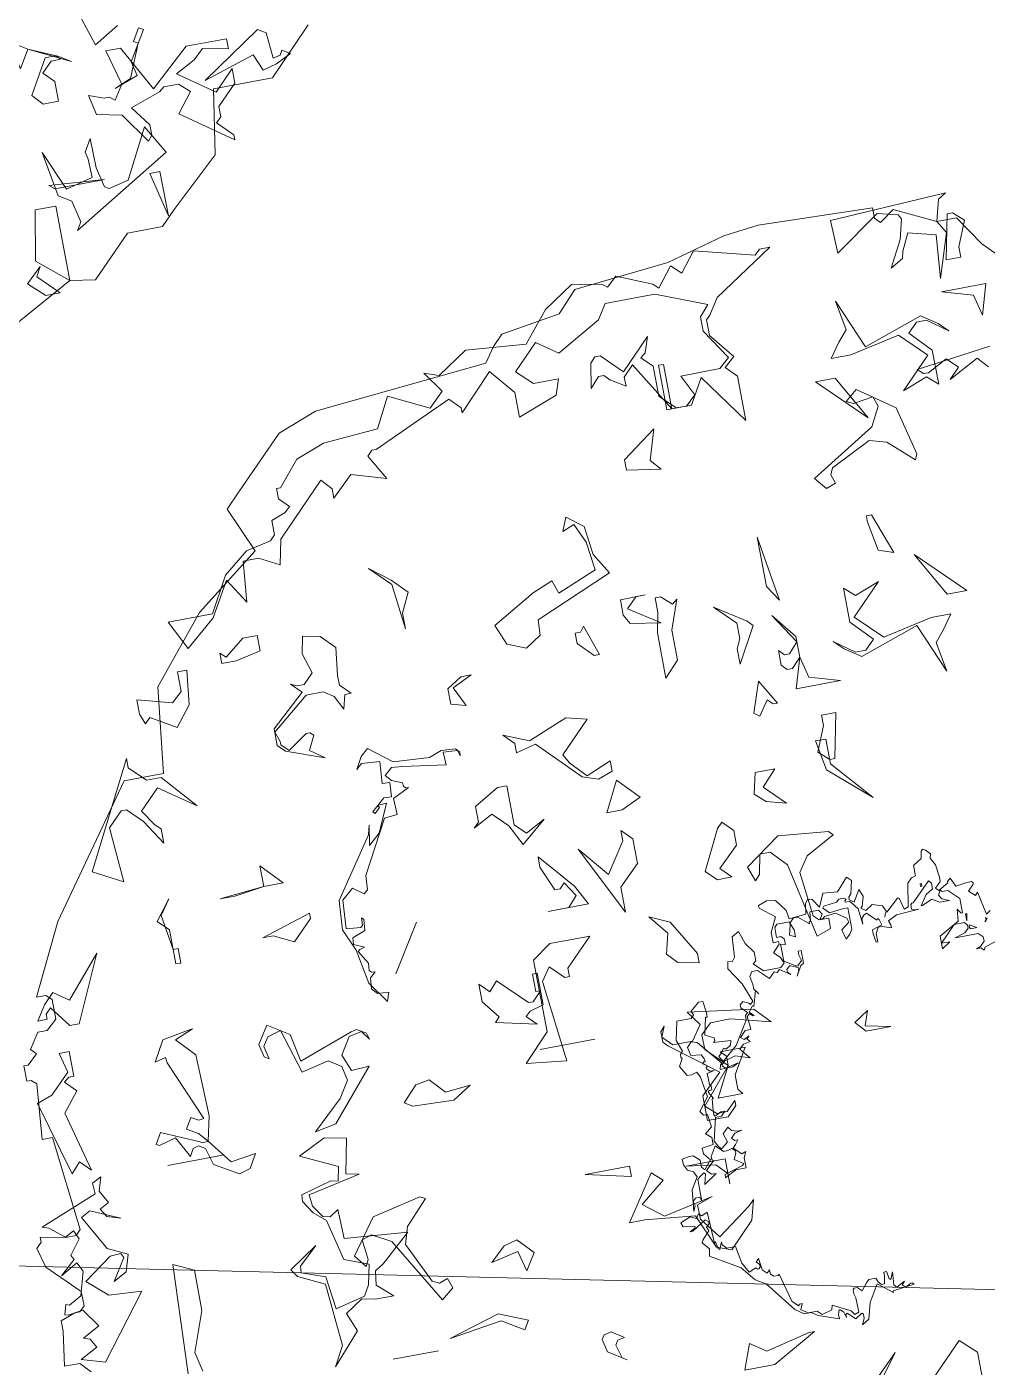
# Model space of a CAD drawing. Header units: millimetres. Extents: x 1418 to 1811, y 1796 to 1956.
# Drawn here: x 1510.852 to 1511.298, y 1865.403 to 1866.026 of the extents above; entities that cross this region are included whole.
import ezdxf

# ---------------------------------------------------------------- set-up
doc = ezdxf.new("R2010")
doc.units = ezdxf.units.MM
doc.layers.add('ARBRE', color=251, linetype='Continuous', lineweight=13)
doc.layers.add('layout', color=253, linetype='Continuous', lineweight=13)
doc.layers.add('VEGETAIS', color=3, linetype='Continuous')

# ---------------------------------------------------------------- blocks, each defined once
blk = doc.blocks.new('WMF26', base_point=(0, 0.0008))
at = {"color": 85}
for points in [[(7.3226, -0.1836), (7.3588, -0.2206), (7.4617, -0.1474), (7.7449, -0.2857), (7.8833, -0.2857), (8.0216, -0.4965), (8.1591, -0.6356)], [(11.477, -10.5245), (11.165, -10.8381), (10.75, -10.8381), (10.6776, -11.2893), (10.3277, -11.6096), (10.2264, -11.7108), (9.9786, -11.7108), (9.7028, -11.9875), (9.5274, -11.9578), (8.756, -12.3728)], [(0.5121, -7.0319), (0.4462, -6.9595), (0.3376, -6.9595), (0.3738, -6.7191), (0.3738, -6.6458), (0.4759, -6.6096), (0.5121, -6.6096), (0.5483, -6.5734), (0.5483, -6.4713), (0.3376, -6.2605), (0.3013, -6.1222), (0.3376, -6.0851), (0.3376, -6.0489), (0.5121, -6.0851), (0.5846, -6.0851), (0.6208, -6.0489), (0.5483, -5.387), (0.4759, -5.387), (0.5121, -5.0016), (0.4759, -4.972), (0.4462, -4.972), (0.4462, -4.8633), (0.4759, -4.8633), (0.5483, -4.7975), (0.5121, -4.7612), (0.5846, -4.6517), (0.6496, -4.6517), (0.7237, -4.5867), (0.7237, -4.4484), (0.6866, -4.4122), (0.6208, -4.4122), (0.8612, -3.9239), (1.4943, -3.0512), (1.771, -3.0512), (1.8434, -2.4543), (2.2221, -2.0031), (2.6807, -1.654), (2.5424, -1.3338), (2.6445, -1.2317), (2.9936, -0.8826), (3.2694, -0.7805), (4.492, -0.6718), (4.5653, -0.5689), (4.6377, -0.4965), (5.0527, -0.4314), (5.191, -0.2857), (5.8604, -0.2206), (6.2753, -0.1111), (6.5223, -0.0815), (7.3226, -0.1111), (7.3226, -0.1836), (7.3226, -0.1836)]]:
    blk.add_lwpolyline(points, dxfattribs=at)
at = {"color": 63}
for points in [[(6.5001, -0.2462), (6.5734, -0.2462), (6.1518, -0.522), (6.0777, -0.6315), (6.0489, -0.6611), (6.0489, -0.7698), (6.188, -0.9443), (6.1156, -1.0094), (6.188, -1.0827), (6.188, -1.3955), (5.9402, -1.0464), (5.8381, -1.221), (5.7006, -1.221), (5.489, -0.8711), (5.4166, -0.9443), (5.4166, -1.0094), (5.3145, -0.9443), (5.2783, -0.9081), (5.2421, -0.9081), (5.1762, -0.9806), (5.2058, -0.806), (5.2421, -0.7698), (5.2783, -0.7698), (5.4166, -0.9081), (5.6274, -0.6973), (5.5903, -0.806), (5.5541, -0.8348), (5.6274, -0.9081), (5.6274, -1.1189), (5.7295, -1.221), (5.8019, -1.221), (5.8744, -1.1551), (5.8019, -1.0094), (6.0777, -1.0094), (6.1518, -0.9443), (6.0127, -0.7336), (6.0127, -0.6315), (6.0777, -0.5582), (5.7295, -0.4199), (5.3804, -0.4199), (5.3145, -0.522), (5.0016, -0.6973), (4.8559, -0.5944), (4.6814, -0.7698), (4.7909, -0.8711), (4.9654, -0.8711), (4.9292, -0.9806), (4.6517, -1.0827), (4.6517, -0.9081), (4.5068, -0.7336), (4.2664, -0.9806), (4.2664, -0.9443), (4.194, -0.8711), (3.6333, -1.1189), (3.6045, -1.1189), (3.5683, -1.1551), (3.6695, -1.3297), (3.4299, -1.2572), (3.2842, -1.3955), (3.2842, -1.3297), (3.2192, -1.2572), (2.8693, -1.6063), (2.833, -1.7808), (2.6947, -1.7084), (2.586, -1.7084), (2.5572, -1.9924), (2.4469, -1.8171), (2.3094, -2.0575), (2.1349, -2.2032), (2.0986, -2.232), (1.9957, -2.0287), (2.3094, -2.0287), (2.4469, -1.7808), (2.6223, -1.6433), (2.7968, -1.6063), (2.833, -1.5701), (2.833, -1.4688), (2.9343, -1.4317), (2.9722, -1.3955), (2.9055, -1.3297), (2.9055, -1.2572), (2.9343, -1.2572), (3.0808, -1.0827), (3.2842, -1.0094), (3.6695, -0.9806), (3.779, -0.7698), (4.0557, -0.9081), (4.1577, -0.806), (4.0557, -0.6611), (4.1577, -0.6973), (4.3685, -0.5582), (4.7909, -0.5944), (4.9654, -0.3837), (5.1762, -0.2462), (5.3804, -0.2824), (5.4166, -0.3112), (5.489, -0.2462), (5.7295, -0.3474), (5.7657, -0.3837), (5.8744, -0.2462), (5.9402, -0.3112), (6.0489, -0.1729), (6.4639, -0.2824), (6.5001, -0.2462), (6.5001, -0.2462)], [(7.7449, -0.2857), (7.796, -0.3738), (7.6955, -0.6776), (7.7211, -0.3754), (7.5325, -0.326), (7.4749, -0.4438), (7.4617, -0.4932), (7.3736, -0.5442), (7.4699, -0.3623), (7.5062, -0.2231), (7.4881, -0.1918), (7.3481, -0.1548), (7.0303, -0.3746), (7.0221, -0.1433), (7.8404, -0.1029), (7.7836, -0.1358), (7.7449, -0.2857), (7.7449, -0.2857)], [(7.9088, -1.3404), (7.8429, -1.2679), (7.6321, -1.3774), (7.7046, -1.3041), (7.6321, -1.2317), (7.4938, -1.3041), (7.4576, -1.3041), (7.4205, -1.2679), (7.945, -1.2029)], [(5.3112, -1.5083), (5.5508, -1.3338), (5.4849, -1.5445), (5.5508, -1.6178), (5.3112, -1.5808), (5.3112, -1.5083), (5.3112, -1.5083)], [(7.2929, -1.8805), (7.1217, -1.724), (7.0023, -1.6894), (6.7191, -1.8286), (6.6969, -1.8747), (6.7183, -1.9373), (6.6499, -1.9611), (6.5816, -1.8772), (7.0394, -1.5997), (7.1077, -1.4671), (7.0838, -1.398), (6.943, -1.4169), (6.8969, -1.3947), (6.9801, -1.3264), (7.2279, -1.5017), (7.3102, -1.8426), (7.2929, -1.8805), (7.2929, -1.8805)], [(4.217, -2.4683), (4.52, -2.2962), (4.6624, -2.2378), (4.6945, -2.3316), (4.9712, -2.2188), (4.9457, -2.0188), (4.8847, -1.8821), (4.7991, -1.9175), (4.8386, -1.8228), (4.9522, -1.9109), (4.9778, -2.111), (5.065, -2.2584), (4.5184, -2.4856), (4.5126, -2.5934), (4.4031, -2.6651), (4.2747, -2.6116), (4.217, -2.4683), (4.217, -2.4683)], [(3.6695, -2.1307), (3.6045, -2.2682), (3.6045, -2.3786), (3.5683, -2.0575), (3.4299, -1.92), (3.5683, -2.0287), (3.6695, -2.1307), (3.6695, -2.1307)], [(6.1156, -2.2032), (6.188, -2.6618), (6.1156, -2.5523), (6.1156, -2.2032), (6.1156, -2.2032)], [(6.887, -2.2353), (6.887, -2.1991), (6.9233, -2.1991), (7.0262, -2.4831), (6.9233, -2.4469), (6.887, -2.2353), (6.887, -2.2353)], [(2.586, -2.3415), (2.4107, -2.3786), (2.3094, -2.3786), (2.3094, -2.3053), (2.3456, -2.3415), (2.4839, -2.232), (2.586, -2.232), (2.586, -2.3415), (2.586, -2.3415)], [(3.1064, -2.4148), (3.0817, -2.6074), (3.0817, -2.6766), (3.1508, -2.7466), (3.1064, -2.7466), (3.0817, -2.8446), (3.0323, -2.7466), (2.9631, -2.7013), (2.8437, -2.7013), (2.5819, -2.9137), (2.6066, -2.9829), (2.6066, -3.0076), (2.656, -3.057), (2.7943, -2.9631), (2.819, -2.9631), (2.8437, -2.9829), (2.7943, -3.0817), (2.8931, -3.1517), (2.6313, -3.057), (2.5819, -3.0076), (2.5819, -2.889), (2.819, -2.6766), (2.7499, -2.6074), (2.7943, -2.6272), (2.8437, -2.6272), (2.9129, -2.558), (2.8684, -2.4148), (2.8931, -2.2954), (3.0125, -2.3209), (3.1064, -2.4148), (3.1064, -2.4148)], [(2.0328, -2.6181), (1.9233, -2.7565), (1.7495, -2.6544), (1.7125, -2.6906), (1.6837, -2.6181), (1.6837, -2.5161), (1.9233, -2.5819), (1.9957, -2.5161), (1.9957, -2.3786), (2.0624, -2.3786), (2.0328, -2.6181), (2.0328, -2.6181)], [(5.3433, -2.5885), (5.3433, -2.4872), (5.3804, -2.4872), (5.4528, -2.5523), (5.489, -2.5235), (5.4166, -2.7276), (5.4166, -2.9384), (5.3145, -3.0471), (5.3145, -2.7276), (5.3433, -2.5885), (5.3433, -2.5885)], [(4.7547, -2.698), (4.7547, -2.6247), (4.7909, -2.6247), (4.8197, -2.5885), (4.893, -2.8001), (4.8559, -2.8001), (4.7547, -2.698), (4.7547, -2.698)], [(7.1629, -2.5235), (7.4757, -2.8363), (7.3374, -2.8363), (7.1629, -2.5235), (7.1629, -2.5235)], [(5.8678, -2.8726), (5.8678, -2.7639), (5.7295, -2.6247), (5.9402, -2.7639), (5.9765, -2.8001), (5.8381, -3.0471), (5.8381, -2.9384), (5.8678, -2.8726), (5.8678, -2.8726)], [(6.6754, -3.15), (6.5659, -3.0759), (6.5001, -3.0109), (6.6392, -3.1121), (6.7117, -3.1121), (6.7767, -3.0471), (6.6392, -2.9022), (6.6392, -2.6618), (6.7117, -2.7276), (6.8862, -2.6618), (6.6754, -2.8726), (6.85, -3.0471), (7.1991, -2.9746), (7.3374, -2.9746), (7.2641, -3.0759), (7.1991, -3.15), (7.2353, -3.36), (7.0904, -3.0109), (6.6754, -3.15), (6.6754, -3.15)], [(6.2531, -3.0759), (6.188, -3.1426), (6.1518, -3.1426), (6.1156, -3.1055), (6.1156, -3.0035), (6.1518, -3.0397), (6.188, -3.0397), (6.2531, -2.9672), (6.1156, -2.7565), (6.2531, -2.931), (6.2531, -3.0759), (6.2531, -3.0759)], [(1.6475, -3.0759), (1.7495, -3.0759), (1.9595, -3.3163), (1.7125, -3.1426), (1.5742, -3.2801), (1.6475, -3.3896), (1.6837, -3.4258), (1.6837, -3.5271), (1.5742, -3.3534), (1.4721, -3.2513), (1.4359, -3.2513), (1.3346, -3.3534), (1.3634, -3.7387), (1.1601, -3.63), (1.538, -2.9022), (1.538, -2.9672), (1.6475, -3.0759), (1.6475, -3.0759)], [(2.8569, -4.5002), (2.791, -4.3446), (2.805, -4.1405), (3.0874, -3.7321), (3.1055, -3.6671), (3.0825, -3.8054), (3.164, -3.7346), (3.2513, -3.5394), (3.1879, -3.5452), (3.1994, -3.56), (3.1607, -3.5946), (3.1484, -3.5806), (3.2406, -3.4991), (3.2933, -3.5032), (3.2999, -3.4036), (3.248, -3.3995), (3.2587, -3.2472), (3.1327, -3.2389), (3.0932, -3.2727), (3.1385, -3.1887), (3.192, -3.1426), (3.3493, -3.2669), (3.602, -3.2842), (3.6909, -3.2513), (3.7905, -3.2579), (3.8152, -3.2859), (3.8136, -3.3122), (3.8029, -3.2719), (3.7033, -3.2653), (3.7074, -3.355), (3.4077, -3.3106), (3.3311, -3.3023), (3.2776, -3.3493), (3.3147, -3.3912), (3.3871, -3.4225), (3.3879, -3.4464), (3.4003, -3.4604), (3.4209, -3.4612), (3.3056, -3.5172), (3.3106, -3.6316), (3.2183, -3.6382), (3.0183, -4.0046), (3.0117, -4.1042), (2.9837, -4.1289), (2.9104, -4.0738), (2.8289, -4.1446), (2.8149, -4.3438), (2.917, -4.3537), (2.931, -4.3413), (2.9351, -4.2887), (2.9475, -4.3027), (2.9401, -4.3784), (2.8495, -4.413), (2.8462, -4.4599), (2.9178, -4.4912), (2.8833, -4.5019), (2.8693, -4.5142), (2.9236, -4.6048), (2.9195, -4.6575), (2.9318, -4.6715), (2.959, -4.6731), (2.9187, -4.7077), (2.9112, -4.7835), (2.9458, -4.823), (3.0249, -4.8287), (3.0043, -4.8913), (2.9005, -4.7431), (2.8569, -4.5002), (2.8569, -4.5002)], [(6.2531, -3.0759), (6.2893, -3.2225), (6.5001, -3.2875), (6.188, -3.2875), (6.2531, -3.0759), (6.2531, -3.0759)], [(5.9402, -3.1862), (6.0415, -3.36), (6.0127, -3.36), (5.9765, -3.3237), (5.904, -3.4258), (5.8678, -3.397), (5.9402, -3.1862), (5.9402, -3.1862)], [(6.2531, -3.7461), (6.3255, -3.5715), (6.3255, -3.4983), (6.4276, -3.4983), (6.3618, -3.8111), (6.3255, -3.8111), (6.2531, -3.7461), (6.2531, -3.7461)], [(4.8477, -3.6769), (4.986, -3.8227), (4.8477, -3.8877), (4.739, -3.8877), (4.8477, -3.6769), (4.8477, -3.6769)], [(6.3255, -3.8408), (6.5734, -4.1248), (6.2893, -3.877), (6.2531, -3.6662), (6.3255, -3.6662), (6.3255, -3.8408), (6.3255, -3.8408)], [(2.3094, -3.9494), (2.0986, -3.9783), (1.9957, -3.9783), (2.3094, -3.9494), (2.3094, -3.8045), (2.4469, -3.9494), (2.3094, -3.9494), (2.3094, -3.9494)], [(5.8381, -3.9132), (5.9765, -4.0515), (5.8381, -4.0153), (5.7657, -3.9494), (5.8019, -3.8045), (5.9402, -3.8045), (5.8381, -3.9132), (5.8381, -3.9132)], [(10.1787, -10.284), (10.0041, -10.387), (9.902, -10.0733)], [(1.1708, -7.1703), (1.207, -6.4054), (1.3453, -6.4713), (1.3453, -6.7553), (1.2432, -7.0319), (1.2728, -7.1703)], [(1.6112, -4.2623), (1.6475, -4.2623), (1.6475, -4.3644), (1.6112, -4.3644), (1.6112, -4.1248), (1.538, -4.0515), (1.6475, -3.9132), (1.5742, -4.0153), (1.6112, -4.2623), (1.6112, -4.2623)], [(4.6723, -4.3101), (4.8115, -4.0993), (4.8115, -4.0268), (4.8839, -4.0993), (4.8839, -4.273), (4.739, -4.4122), (4.739, -4.5867), (4.4986, -4.0993), (4.6723, -4.3101), (4.6723, -4.3101)], [(4.3603, -4.4846), (4.4253, -4.4122), (4.3603, -4.3101), (4.3241, -4.3463), (4.2878, -4.3463), (4.2146, -4.1717), (4.2146, -4.0993), (4.4253, -4.3463), (4.4986, -4.4846), (4.2146, -4.4846), (4.3603, -4.4846), (4.3603, -4.4846)], [(5.3351, -4.4122), (5.4734, -4.1355), (5.5096, -4.0993), (5.5821, -4.1717), (5.5821, -4.273), (5.4372, -4.4122), (5.5096, -4.4846), (5.4075, -4.4846), (5.3351, -4.4122), (5.3351, -4.4122)], [(0.811, -4.6484), (0.7015, -4.5027), (0.6644, -4.5398), (0.6644, -4.576), (0.5994, -4.576), (0.6644, -4.4739), (0.7377, -4.4006), (0.8398, -4.4739), (1.0868, -4.1899), (0.876, -4.6484), (0.811, -4.6484), (0.811, -4.6484)], [(3.304, -4.3875), (3.0973, -4.7127), (3.304, -4.3875), (3.304, -4.3875)], [(4.8889, -6.482), (4.8707, -6.4424), (4.8304, -6.4219), (4.8098, -6.3823), (4.8098, -6.342), (4.86, -6.3321), (4.8889, -6.3321), (4.9308, -6.3716), (4.9308, -6.4219), (4.9498, -6.4424), (5, -6.3823), (4.9605, -6.3321), (4.9605, -6.2918), (5.0395, -6.2819), (5.0395, -6.2317), (5, -6.1996), (5.0502, -6.1601), (5.0395, -6.0695), (5.0107, -6.0695), (4.9893, -6.0398), (5.0609, -5.9485), (5.0395, -5.8077), (5.0214, -5.7682), (4.9811, -5.7789), (4.9498, -5.7789), (4.9103, -5.7072), (4.9391, -5.6562), (4.9308, -5.6463), (4.9308, -5.6274), (4.9498, -5.606), (4.921, -5.5269), (4.9498, -5.3952), (5.0502, -5.3952), (5.0708, -5.3763), (5.0609, -5.345), (5.121, -5.2947), (5.1507, -5.2947), (5.1614, -5.3763), (5.1614, -5.4059), (5.1507, -5.4059), (5.121, -5.5269), (5.182, -5.5557), (5.182, -5.5771), (5.1712, -5.5878), (5.2915, -5.5961), (5.2832, -5.6274), (5.2519, -5.6463), (5.2412, -5.6463), (5.233, -5.6381), (5.2124, -5.6669), (5.191, -5.6891), (5.2124, -5.7286), (5.3227, -5.6381), (5.4232, -5.4767), (5.4232, -5.4454), (5.4421, -5.4265), (5.4026, -5.387), (5.4026, -5.3656), (5.4232, -5.345), (5.4635, -5.3656), (5.4734, -5.3763), (5.4923, -5.3557), (5.4421, -5.2248), (5.3631, -5.1037), (5.373, -5.0535), (5.4026, -5.0634), (5.4232, -5.0346), (5.4339, -4.8921), (5.4841, -4.8633), (5.5137, -4.9531), (5.564, -5.0239), (5.564, -5.0848), (5.5426, -5.1037), (5.6035, -5.1638), (5.7253, -5.1638), (5.755, -5.135), (5.736, -5.093), (5.6941, -5.0535), (5.7443, -5.0033), (5.7443, -4.9844), (5.7048, -4.9844), (5.7048, -4.9127), (5.755, -4.8123), (5.6545, -4.7324), (5.6545, -4.7118), (5.7146, -4.6904), (5.7756, -4.7011), (5.8365, -4.7826), (5.8447, -4.8419), (5.9657, -4.8337), (5.9765, -4.7621), (5.9954, -4.7324), (6.0267, -4.7407), (6.0662, -4.8016), (6.1074, -4.7118), (6.2078, -4.7217), (6.2893, -4.632), (6.3181, -4.6616), (6.2975, -4.7514), (6.2786, -4.7719), (6.2786, -4.7909), (6.3082, -4.8123), (6.3576, -4.7324), (6.3791, -4.7826), (6.3576, -4.8526), (6.3478, -4.8633), (6.3791, -4.8839), (6.4293, -4.8526), (6.4984, -4.8732), (6.519, -4.9234), (6.6096, -4.8419), (6.6203, -4.8419), (6.6409, -4.9234), (6.6705, -4.9127), (6.7001, -4.7514), (6.7314, -4.7217), (6.7602, -4.7118), (6.7602, -4.6402), (6.8212, -4.6007), (6.8319, -4.5505), (6.8418, -4.5398), (6.8607, -4.5505), (6.892, -4.5818), (6.8821, -4.6114), (6.9109, -4.6616), (6.9216, -4.7514), (6.9216, -4.7826), (6.8821, -4.8222), (6.901, -4.8419), (6.9718, -4.8016), (6.9718, -4.7909), (6.9932, -4.7719), (7.0229, -4.8337), (7.1019, -4.8222), (7.134, -4.8222), (7.1439, -4.8337), (7.1439, -4.8419), (7.1019, -4.8839), (7.1439, -4.9234), (7.1629, -4.9028), (7.1941, -5.0634), (7.2238, -5.0428)], [(7.274, -5.2437), (7.1439, -5.2865), (7.134, -5.3054), (7.1126, -5.2865), (7.0838, -5.2865), (7.1126, -5.2758), (7.1439, -5.2437), (7.1439, -5.2141), (7.1126, -5.1852), (6.9513, -5.1852), (7.0229, -5.1638), (7.0517, -5.135), (7.0517, -5.1136), (7.0336, -5.093), (6.9611, -5.093), (6.8508, -5.2042), (6.9109, -5.2042), (6.8508, -5.2437), (6.8508, -5.154), (6.9932, -5.0741), (7.0015, -4.9926), (7.0229, -5.0239), (7.0336, -5.0239), (7.0336, -4.9234), (6.9611, -4.8526), (6.9216, -4.8526), (6.9109, -4.8419), (6.892, -4.8732), (6.9109, -4.9028), (6.9611, -4.9234), (6.892, -4.9234), (6.8418, -4.8921), (6.771, -4.9234), (6.7602, -4.9234), (6.8105, -4.8526), (6.8607, -4.8222), (6.8607, -4.7826), (6.8418, -4.7621), (6.71, -4.8921), (6.7001, -4.8921), (6.6911, -4.9028), (6.6911, -4.9341), (6.71, -4.9424), (6.7413, -4.9424), (6.5808, -4.9531), (6.519, -4.9844), (6.5297, -5.0132), (6.5297, -5.0346), (6.4688, -5.0132), (6.44, -5.0132), (6.4186, -5.0535), (6.4186, -5.1136), (6.4079, -5.1136), (6.398, -5.0535), (6.398, -5.0239), (6.4688, -5.0033), (6.4581, -4.9629), (6.4482, -4.9531), (6.44, -4.9629), (6.3791, -4.9028), (6.3576, -4.9127), (6.3395, -4.9341), (6.3395, -4.9737), (6.3288, -4.8633), (6.2893, -4.8123), (6.2786, -4.8016), (6.2473, -4.8016), (6.2473, -4.7909), (6.258, -4.7826), (6.2391, -4.7719), (6.2078, -4.7719), (6.1889, -4.7909), (6.0967, -4.8016), (6.0884, -4.8123), (6.1279, -4.8526), (6.2284, -4.8419), (6.258, -4.8419), (6.258, -4.9926), (6.2391, -5.0239), (6.2078, -5.0535), (6.1889, -4.9844), (6.2473, -4.9424), (6.2391, -4.9127), (6.1675, -4.8633), (6.0884, -4.8732), (6.0769, -4.8839), (6.0563, -4.8839), (6.0769, -4.8526), (6.0563, -4.8222), (5.9954, -4.8222), (5.9872, -4.8839), (5.9765, -4.8921), (5.9765, -4.9028), (5.9056, -4.8419), (5.876, -4.8419), (5.8447, -4.8732), (5.8653, -4.9234), (5.8653, -4.9737), (5.8258, -4.9531), (5.8447, -4.8839), (5.8447, -4.8633), (5.755, -4.8633), (5.736, -4.8839), (5.736, -4.9531), (5.7649, -4.9531), (5.7863, -4.9737), (5.7863, -5.0132), (5.755, -5.0033), (5.755, -5.1243), (5.8365, -5.1745), (5.8447, -5.1745), (5.876, -5.1433), (5.8653, -5.1037), (5.8653, -5.0741), (5.8867, -5.0741), (5.8867, -5.1638), (5.8653, -5.1745), (5.8258, -5.2437), (5.8447, -5.2042), (5.8447, -5.1852), (5.7945, -5.1638), (5.7863, -5.1638), (5.7649, -5.1852), (5.7649, -5.2042), (5.7863, -5.2248), (5.7146, -5.1745), (5.6941, -5.1935), (5.6751, -5.1852), (5.6356, -5.2248), (5.564, -5.154), (5.5236, -5.154), (5.503, -5.1852), (5.5137, -5.2437), (5.5137, -5.2758), (5.5426, -5.3153), (5.5236, -5.2865), (5.4923, -5.3952), (5.4841, -5.387), (5.4528, -5.4265), (5.4841, -5.4561), (5.4734, -5.4561), (5.4528, -5.4372), (5.4339, -5.4561), (5.4421, -5.5162), (5.4421, -5.5459), (5.4026, -5.5459), (5.3631, -5.5878), (5.3837, -5.606), (5.4232, -5.5878), (5.4026, -5.606), (5.4232, -5.6274), (5.373, -5.6381), (5.3417, -5.6669), (5.3837, -5.7179), (5.4026, -5.7393), (5.3022, -5.7072), (5.2223, -5.7286), (5.2017, -5.7476), (5.2017, -5.7575), (5.2223, -5.7789), (5.3129, -5.7575), (5.2725, -5.7789), (5.182, -5.7789), (5.191, -5.7476), (5.2017, -5.7393), (5.0609, -5.5664), (5.0214, -5.5557), (4.9893, -5.5878), (5, -5.6463), (5.0708, -5.6562), (5.0897, -5.6891), (5.0897, -5.7072), (5.0815, -5.7072), (5.0708, -5.7179), (5.1004, -5.7393), (5.0897, -5.7476), (5.0897, -5.7575), (5.1111, -5.7789), (5.14, -5.7789), (5.0897, -5.7896), (5.0897, -5.8686), (5.1004, -5.8793), (5.1004, -5.9081), (5.0815, -5.9081), (5.0708, -5.9188), (5.1004, -5.969), (5.0897, -5.969), (5.0815, -6.0489), (5.0815, -6.0802), (5.0897, -6.0901), (5.1317, -6.0695), (5.1614, -6.0695), (5.1317, -6.0999), (5.0897, -6.0999), (5.0502, -6.2605), (5.0708, -6.3), (5.0897, -6.3214), (5.121, -6.3), (5.14, -6.2819), (5.121, -6.221), (5.1614, -6.1815), (5.182, -6.2103), (5.2223, -6.221), (5.2519, -6.221), (5.2017, -6.2317), (5.1712, -6.2605), (5.191, -6.2819), (5.2124, -6.2819), (5.191, -6.3107), (5.1712, -6.3321), (5.2223, -6.3823), (5.2519, -6.3716), (5.233, -6.4112), (5.233, -6.482), (5.1614, -6.482), (5.0815, -6.5231), (5.0815, -6.5009), (5.2124, -6.4614), (5.2223, -6.4507), (5.1614, -6.4112), (5.182, -6.3716), (5.182, -6.3502), (5.1614, -6.3321), (5.1317, -6.342), (5.1004, -6.342), (5.0502, -6.2918), (5.0107, -6.3609), (5.0107, -6.3823), (5.0214, -6.3922), (4.9605, -6.4507), (4.9893, -6.482), (5.0214, -6.482), (4.9308, -6.5437), (4.9498, -6.4721), (4.9391, -6.4614), (4.9103, -6.482), (4.8889, -6.5009), (4.8889, -6.6524), (4.8806, -6.6236), (4.8493, -6.6236), (4.8304, -6.6442), (4.8386, -6.6738), (4.8205, -6.7133), (4.8386, -6.5627), (4.8889, -6.482), (4.8889, -6.482)], [(4.0524, -5.3013), (4.0524, -4.7958), (4.1833, -4.7044), (4.4657, -4.7044), (4.2747, -4.8946), (4.2747, -4.9539), (4.2425, -4.9539), (4.1503, -4.8625), (4.0853, -4.9539), (4.1503, -5.5236), (3.8696, -5.4907), (4.0524, -5.3013), (4.0524, -5.3013)], [(0.7739, -4.9975), (0.7377, -4.9975), (0.7015, -5.0272), (0.7739, -5.0996), (0.6644, -5.2371), (0.7739, -5.6595), (0.7015, -5.587), (0.6356, -5.6595), (0.4899, -5.1358), (0.5994, -5.0996), (0.7377, -4.9613), (0.7015, -4.823), (0.7739, -4.823), (0.7739, -4.9975), (0.7739, -4.9975)], [(6.7915, -4.7909), (6.7817, -4.7909), (6.7817, -4.7719), (6.7915, -4.7719), (6.7915, -4.7909), (6.7915, -4.7909)], [(1.6442, -5.4405), (1.6046, -5.6125), (1.7347, -5.783), (1.9109, -5.7566), (1.8558, -5.8521), (1.7759, -5.8735), (1.6104, -5.7772), (1.5775, -5.6578), (1.5322, -5.6315), (1.4927, -5.6422), (1.4639, -5.6932), (1.3865, -5.5467), (1.2679, -5.5788), (1.2473, -5.5673), (1.291, -5.4915), (1.547, -5.606), (1.5668, -5.6175), (1.6046, -5.6125), (1.5478, -5.5467), (1.4729, -5.503), (1.5165, -5.4273), (1.5668, -5.4561), (1.6046, -5.4512), (1.4268, -5.0255), (1.421, -4.9885), (1.3445, -5.0049), (1.426, -4.8642), (1.6055, -4.8329), (1.6425, -4.8279), (1.5108, -4.8798), (1.6318, -5.0091), (1.6442, -5.4405), (1.6442, -5.4405)], [(2.3481, -5.6858), (2.558, -5.4915), (2.6321, -5.3746), (2.6099, -5.275), (2.5243, -5.219), (2.3333, -5.2618), (2.2378, -4.9514), (2.1439, -4.9769), (2.1044, -5.0387), (2.125, -5.1284), (2.0937, -5.1095), (2.0739, -5.0189), (2.1521, -4.8963), (2.2995, -4.9901), (2.3374, -5.1869), (2.7186, -5.0502), (2.7581, -5.0412), (2.8199, -5.0799), (2.8347, -5.1243), (2.7894, -5.0609), (2.6988, -5.0807), (2.6247, -5.1968), (2.6717, -5.3137), (2.796, -5.3071), (2.4955, -5.6578), (2.3481, -5.6858), (2.3481, -5.6858)], [(3.7461, -5.1383), (3.6481, -5.014), (3.6481, -4.8897), (3.7132, -4.9555), (3.7724, -4.8897), (3.9626, -5.079), (3.9956, -5.079), (4.0606, -5.014), (4.0277, -5.014), (4.0277, -4.8897), (4.0606, -4.8897), (4.0606, -5.112), (3.9626, -5.1383), (3.9297, -5.1712), (3.9956, -5.2363), (3.7132, -5.1712), (3.7461, -5.1383), (3.7461, -5.1383)], [(6.4984, -4.9531), (6.5083, -4.9234), (6.4984, -4.9531), (6.4984, -4.9531)], [(7.0624, -5.0346), (7.0517, -5.0848), (7.0517, -5.0346), (7.0624, -5.0346), (7.0624, -5.0346)], [(7.1843, -5.0848), (7.1941, -5.093), (7.1736, -5.1136), (7.1843, -5.1037), (7.1843, -5.0848), (7.1843, -5.0848)], [(7.0624, -5.135), (7.0624, -5.1136), (7.1126, -5.1433), (7.0731, -5.1433), (7.0624, -5.135), (7.0624, -5.135)], [(3.0438, -5.6364), (2.9886, -5.601), (3.0907, -5.494), (3.1871, -5.4783), (3.2842, -5.5829), (3.4596, -5.5656), (3.3295, -5.6463), (3.0438, -5.6364), (3.0438, -5.6364)], [(6.1601, -5.6315), (6.2613, -5.5664), (6.2251, -5.6677), (6.3996, -5.7048), (6.2251, -5.7048), (6.1601, -5.6315), (6.1601, -5.6315)], [(5.2421, -5.7624), (5.2421, -5.6965), (5.2058, -5.6595), (5.3804, -5.6595), (5.2783, -5.8348), (5.2783, -5.9361), (5.3071, -5.9723), (5.1326, -5.9723), (5.2421, -5.7624), (5.2421, -5.7624)], [(0.5821, -6.8706), (0.5475, -6.8072), (0.5039, -6.794), (0.6241, -6.729), (0.5352, -6.6013), (0.4289, -6.6178), (0.4051, -6.6104), (0.4257, -6.5421), (0.4495, -6.5495), (0.5384, -6.5009), (0.5878, -6.3354), (0.5541, -6.272), (0.4322, -6.3412), (0.5401, -6.2465), (0.5236, -6.2152), (0.6018, -6.1115), (0.573, -6.0489), (0.5096, -6.0827), (0.4075, -5.9987), (0.3639, -5.9855), (0.7682, -5.8258), (0.764, -5.75), (0.8274, -5.7163), (0.7986, -5.8134), (0.8464, -5.9015), (0.783, -5.9361), (0.8184, -5.9946), (0.9106, -6.0226), (0.7089, -5.9353), (0.6447, -5.969), (0.7797, -6.2119), (0.9139, -6.2786), (0.8785, -6.3955), (0.7838, -6.4466), (0.8818, -6.2959), (0.8653, -6.2638), (0.7896, -6.2679), (0.592, -6.4103), (0.7319, -6.533), (0.9608, -6.5487), (0.6224, -6.9842), (0.4611, -6.9356), (0.5821, -6.8706), (0.5821, -6.8706)], [(1.2984, -5.7253), (1.6837, -5.7253), (1.2984, -5.7253), (1.2984, -5.7253)], [(3.0117, -6.2794), (2.8528, -6.4474), (2.8166, -6.5676), (2.9508, -6.8525), (2.9969, -6.8755), (3.0586, -6.8541), (3.0825, -6.9233), (2.9977, -6.9908), (2.7268, -6.5289), (2.5959, -6.4573), (2.5268, -6.4803), (2.5432, -6.6211), (2.5202, -6.6672), (2.4527, -6.5824), (2.6321, -6.3379), (2.9746, -6.2613), (3.0117, -6.2794), (3.0117, -6.2794)], [(3.5715, -6.7586), (3.3797, -6.8006), (3.4851, -6.7034), (3.5798, -6.6779), (3.6827, -6.7866), (3.6086, -6.9027), (3.5715, -6.7586), (3.5715, -6.7586)], [(5.8447, -7.6288), (5.8365, -7.619), (5.7863, -7.6503), (5.736, -7.6), (5.7253, -7.6083), (5.7253, -7.6288), (5.7146, -7.5893), (5.6941, -7.5687), (5.6858, -7.5687), (5.6751, -7.6), (5.6751, -7.6288), (5.5343, -7.5786), (5.4923, -7.5498), (5.4421, -7.5498), (5.3837, -7.5078), (5.2223, -7.2979), (5.1507, -7.2559), (5.0708, -7.1554), (4.8707, -7.0361), (4.8806, -6.9858), (4.8386, -6.9356), (4.8493, -6.9142), (4.8996, -6.864), (4.8889, -6.8343), (4.9103, -6.8138), (4.9103, -6.8031), (4.8889, -6.7841), (4.7892, -6.8451), (4.7703, -6.8451), (4.8098, -6.8245), (4.8098, -6.8138), (4.7291, -6.8031), (4.7192, -6.7742), (4.7892, -6.7446), (4.8304, -6.7635), (4.8493, -6.7339), (4.8707, -6.7528), (4.9103, -6.7339), (4.921, -6.9546), (4.9308, -6.9463), (4.9391, -6.9965), (4.9498, -7.0048), (4.9712, -6.9546), (4.9712, -6.976), (5, -7.0048), (5.0609, -7.0048), (5.0815, -7.1258), (5.121, -7.1974), (5.1712, -7.176), (5.182, -7.1867), (5.191, -7.1867), (5.2017, -7.176), (5.2017, -7.1554), (5.182, -7.1365), (5.2017, -7.1159), (5.2124, -7.1867), (5.2124, -7.1974), (5.2412, -7.2262), (5.2626, -7.2057), (5.2626, -7.2369), (5.2832, -7.2559), (5.3129, -7.2559), (5.3227, -7.2477), (5.373, -7.4494), (5.4133, -7.4889), (5.4232, -7.4782), (5.4421, -7.4782), (5.4232, -7.5185), (5.4734, -7.5498), (5.5343, -7.5498), (5.564, -7.5786), (5.6356, -7.558), (5.6438, -7.5284), (5.7649, -7.5893), (5.7863, -7.619), (5.8151, -7.6083), (5.8151, -7.5078), (5.8052, -7.4782), (5.8052, -7.4494), (5.8151, -7.4387), (5.8365, -7.4387), (5.8653, -7.4683), (5.9056, -7.4181), (5.9262, -7.3991), (5.9765, -7.3991), (5.9872, -7.428), (6.0061, -7.4494), (6.0267, -7.4494), (6.0374, -7.3991), (6.0374, -7.3679), (6.0563, -7.3679), (6.0662, -7.4181), (6.0769, -7.428), (6.0967, -7.3777), (6.0884, -7.4683), (6.1074, -7.4889), (6.1675, -7.4576), (6.1469, -7.4782), (6.1675, -7.4996), (6.2078, -7.4782), (6.2177, -7.4782), (6.2284, -7.4889), (6.0769, -7.5078), (6.0769, -7.5185), (5.9765, -7.4387), (5.9056, -7.558), (5.876, -7.6692), (5.8258, -7.7005), (5.8447, -7.6585), (5.8447, -7.6288), (5.8447, -7.6288)], [(3.3698, -7.209), (2.9985, -7.2649), (3.3591, -7.1587), (3.5567, -7.2411), (3.518, -7.302), (3.3698, -7.209), (3.3698, -7.209)], [(4.1767, -7.6363), (4.054, -7.558), (4.0342, -7.4675), (4.0532, -7.437), (4.1034, -7.4263), (4.189, -7.4807), (4.1388, -7.4914), (4.1199, -7.5226), (4.1454, -7.6165), (4.1767, -7.6363), (4.1767, -7.6363)]]:
    blk.add_lwpolyline(points, dxfattribs=at)
at = {"color": 106}
for points in [[(7.9343, -0.3112), (7.861, -0.4858), (7.861, -0.5582), (7.7589, -0.5582), (7.8248, -0.2462), (7.861, -0.2462), (7.9343, -0.3112), (7.9343, -0.3112)], [(7.5119, -0.9081), (7.6214, -0.9806), (7.6865, -1.0464), (7.5482, -0.9443), (7.4757, -0.9443), (7.4098, -1.0094), (7.5482, -1.1551), (7.5482, -1.3955), (7.4757, -1.3297), (7.3003, -1.3955), (7.5119, -1.1848), (7.3374, -1.0094), (6.9883, -1.0827), (6.85, -1.0827), (6.9224, -0.9806), (6.9883, -0.9081), (6.9513, -0.6973), (7.097, -1.0464), (7.5119, -0.9081), (7.5119, -0.9081)], [(7.9343, -0.9806), (7.8981, -0.8348), (7.6865, -0.7698), (7.9993, -0.7698), (7.9343, -0.9806), (7.9343, -0.9806)], [(5.7006, -1.221), (5.6644, -1.221), (5.6644, -0.9081), (5.7006, -0.9081), (5.7006, -1.221), (5.7006, -1.221)], [(7.0245, -1.5338), (6.7117, -1.221), (6.85, -1.221), (7.0245, -1.5338), (7.0245, -1.5338)], [(5.1046, -2.563), (5.1046, -2.4543), (5.2799, -2.4543), (5.2141, -2.4543), (5.1408, -2.5268), (5.3524, -2.6651), (5.1408, -2.6288), (5.1046, -2.563), (5.1046, -2.563)], [(3.8161, -2.8404), (3.919, -2.7746), (3.9914, -2.7746), (3.8531, -2.8404), (3.919, -2.9779), (3.8161, -2.9491), (3.8161, -2.8404), (3.8161, -2.8404)], [(4.3413, -3.3278), (4.2022, -3.3641), (4.2022, -3.2982), (4.1298, -3.2258), (4.3043, -3.2982), (4.5809, -3.1895), (4.7258, -3.2258), (4.5151, -3.4365), (4.5513, -3.5016), (4.6534, -3.6119), (4.8287, -3.5378), (4.8287, -3.6119), (4.7258, -3.6481), (4.6172, -3.6119), (4.3413, -3.3278), (4.3413, -3.3278)], [(3.9552, -3.7494), (3.8161, -3.8227), (3.8531, -3.7856), (3.8531, -3.6769), (4.0277, -3.5757), (4.0935, -3.5757), (4.0935, -3.8515), (4.166, -3.9239), (4.3043, -3.8515), (4.1298, -3.9972), (4.0565, -3.8515), (3.9552, -3.7494), (3.9552, -3.7494)], [(2.4469, -4.3644), (2.3094, -4.2985), (2.237, -4.2985), (2.586, -4.1899), (2.586, -4.2261), (2.4469, -4.3644), (2.4469, -4.3644)], [(6.2531, -4.3282), (6.0489, -4.4377), (5.9765, -4.5398), (6.0127, -4.8526), (6.0489, -4.8889), (6.1156, -4.8889), (6.1156, -4.9613), (6.0127, -4.9975), (5.904, -4.4739), (5.8019, -4.3644), (5.7295, -4.3644), (5.7006, -4.5027), (5.6644, -4.5398), (5.6274, -4.4377), (5.8744, -4.2623), (6.2243, -4.2985), (6.2531, -4.3282), (6.2531, -4.3282)], [(5.1762, -4.9613), (5.1762, -5.0272), (5.0305, -4.9975), (4.9654, -4.9251), (5.0016, -4.7859), (4.893, -4.6484), (5.0305, -4.7135), (5.1762, -4.9613), (5.1762, -4.9613)], [(5.5903, -5.5212), (5.3145, -5.4487), (5.1762, -5.4487), (5.1029, -5.5212), (5.1029, -5.6232), (5.2421, -5.7624), (5.0305, -6.0094), (5.1029, -6.0744), (5.1762, -6.0744), (5.2421, -6.0094), (5.2421, -6.0456), (5.1762, -6.1115), (5.0305, -6.1115), (5.0305, -5.9361), (5.1762, -5.7986), (4.8559, -5.5508), (4.8271, -5.5212), (4.8271, -5.4487), (4.8559, -5.4125), (4.8271, -5.4849), (4.893, -5.5508), (5.0305, -5.5508), (5.1029, -5.4487), (5.0305, -5.3474), (5.489, -5.4125), (5.5903, -5.5212), (5.5903, -5.5212)], [(3.9832, -5.4125), (4.3685, -5.4125), (3.9832, -5.4125), (3.9832, -5.4125)], [(2.5498, -5.769), (2.5004, -6.0102), (2.591, -6.0291), (2.223, -6.1065), (2.2328, -6.1872), (2.2888, -6.272), (2.339, -6.2827), (2.4, -6.2424), (2.4049, -6.4482), (2.8487, -6.4861), (2.6387, -6.6697), (2.5778, -6.7092), (2.5638, -6.8064), (2.67, -6.901), (2.5391, -6.901), (2.4477, -6.8821), (2.3259, -6.9628), (2.3777, -7.0945), (2.1818, -7.311), (2.2567, -7.1744), (2.2205, -6.7364), (2.0394, -6.6466), (2.0031, -6.5923), (2.204, -6.4589), (2.0739, -6.5799), (2.0698, -6.6269), (2.2312, -6.6862), (2.2616, -6.9175), (2.4716, -6.8665), (2.5128, -6.7957), (2.5424, -6.6549), (2.3761, -6.5898), (2.3094, -6.3025), (2.2287, -6.2333), (2.1686, -6.1428), (2.1727, -6.0967), (2.3884, -6.0398), (2.4395, -6.0506), (2.4601, -5.9501), (2.2065, -5.8299), (2.3983, -5.7377), (2.5498, -5.769), (2.5498, -5.769)], [(4.4418, -6.3947), (4.1281, -6.3222), (4.4418, -6.3222), (4.4418, -6.3947), (4.4418, -6.3947)], [(4.478, -6.5989), (4.6155, -6.7076), (4.9654, -6.6351), (4.8559, -6.6713), (4.8559, -6.7734), (4.9654, -6.9183), (5.2058, -6.7438), (5.2421, -6.7076), (5.2058, -6.8459), (5.0305, -7.0212), (4.9292, -6.985), (4.8271, -6.7438), (4.478, -6.7076), (4.3685, -6.7076), (4.5793, -6.3947), (4.6517, -6.4597), (4.478, -6.5989), (4.478, -6.5989)], [(5.1029, -6.5701), (5.1029, -6.4968), (5.0305, -6.4235), (4.8271, -6.3947), (5.1029, -6.3947), (5.1029, -6.5701), (5.1029, -6.5701)], [(2.586, -7.3333), (2.9055, -7.3333), (2.586, -7.3333), (2.586, -7.3333)], [(5.7295, -8.2076), (6.0127, -7.9302), (5.8019, -8.2076)], [(6.0127, -8.3814), (6.4639, -7.9302), (6.5734, -8.0323), (6.5734, -8.4546)], [(5.4528, -7.6832), (5.489, -7.6832), (5.1762, -7.8577), (4.9654, -7.8577), (5.0305, -7.6832), (5.1391, -7.7556), (5.4528, -7.6832), (5.4528, -7.6832)], [(9.5373, -10.331), (9.7324, -10.4174), (9.8189, -10.4709), (9.5373, -10.331), (9.4607, -10.4545), (9.4204, -10.2577), (9.5373, -10.331), (9.5373, -10.331)], [(10.2964, -10.4322), (10.2651, -10.4133), (10.3186, -10.3269), (10.3499, -10.3458), (10.2239, -10.5492), (10.247, -10.6496), (10.0815, -10.7097), (10.1976, -10.6611), (10.2964, -10.4322), (10.2964, -10.4322)], [(9.7464, -10.4413), (9.6797, -10.4413), (9.6073, -10.5137), (9.6797, -10.5862), (9.6797, -10.7245), (9.5711, -10.7245), (9.5052, -10.6521), (9.6435, -10.4125), (9.7168, -10.4125), (9.7464, -10.4413), (9.7464, -10.4413)], [(10.3425, -10.7616), (10.6191, -10.5137), (10.9024, -10.5137), (10.9024, -10.5862), (10.7278, -10.55), (10.6554, -10.6158), (10.517, -10.6883), (10.7649, -10.8637), (10.9024, -10.7245), (10.9024, -10.8266), (10.7649, -10.9649), (10.7649, -11.0374), (10.7278, -11.0736), (10.8299, -11.1765), (10.8299, -11.2127), (10.4808, -10.9649), (10.5903, -10.8266), (10.517, -10.7616), (10.4149, -10.7616), (10.3787, -10.7904), (10.168, -10.8637), (10.27, -11.0012), (10.27, -11.0736), (10.2404, -11.1107), (10.0947, -10.8999), (9.9201, -10.8637), (9.8913, -10.7245), (9.9926, -10.7616), (10.0296, -10.7616), (10.0659, -10.7904), (10.1317, -10.6883), (10.0659, -10.4413), (10.168, -10.4413), (10.3425, -10.7616), (10.3425, -10.7616)], [(11.1798, -10.5245), (11.1963, -10.7056), (11.2465, -10.6941), (11.2654, -10.6628), (11.3206, -10.6973), (11.2119, -10.75), (11.1123, -10.7739), (11.0637, -10.6578), (10.7039, -10.7698), (11.1246, -10.4907), (11.1798, -10.5245), (11.1798, -10.5245)], [(9.641, -11.4219), (9.5546, -11.3683), (9.5019, -11.053), (9.6204, -11.3321), (9.8106, -11.2868), (9.8065, -11.1559), (9.7942, -11.1049), (9.8477, -11.0184), (9.8493, -11.2251), (9.8823, -11.3651), (9.9127, -11.384), (10.0527, -11.3511), (10.2314, -11.0077), (10.3474, -11.2078), (9.6427, -11.6285), (9.6764, -11.5725), (9.641, -11.4219), (9.641, -11.4219)], [(9.5422, -11.3148), (9.5052, -11.2852), (9.8913, -11.3148), (9.5422, -11.3148), (9.5422, -11.3148)], [(10.2799, -11.6458), (10.2075, -11.3321), (10.2799, -11.3321), (10.2799, -11.6458), (10.2799, -11.6458)], [(9.3817, -11.4342), (9.5274, -11.4342), (9.5274, -11.9578), (9.3166, -11.7841), (9.3817, -11.4342), (9.3817, -11.4342)], [(9.4451, -12.0303), (9.343, -12.0303), (9.2343, -11.9274), (9.343, -11.8261), (9.3068, -11.8912), (9.4451, -12.0303), (9.4451, -12.0303)]]:
    blk.add_lwpolyline(points, dxfattribs=at)
blk = doc.blocks.new('T2_02')
at = {"xscale": 0.3499999999999943, "yscale": 0.3499999999999943, "zscale": 0.3499999999999943}
blk.add_blockref('WMF26', (-2.2399, 1.997), dxfattribs=at)

msp = doc.modelspace()

# ---------------------------------------------------------------- linework, layer by layer
at = {"layer": 'layout'}
msp.add_line((1496.50926, 1865.79882), (1515.06592, 1865.34715), dxfattribs=at)
at = {"layer": 'VEGETAIS'}
msp.add_spline([(1511.85454, 1866.59192), (1507.77548, 1868.58844), (1508.20058, 1867.10431), (1513.49741, 1864.9639), (1511.85454, 1866.59192)], degree=3, dxfattribs=at)

# ---------------------------------------------------------------- block references
at = {"layer": 'ARBRE', "xscale": 0.1918409178794672, "yscale": 0.1918409178794672, "zscale": 0.1918409178794672, "rotation": 10.65514725593884}
for p in [(1510.58773, 1866.28189), (1511.25363, 1865.5612)]:
    msp.add_blockref('T2_02', p, dxfattribs=at)

doc.saveas('drawing.dxf')
